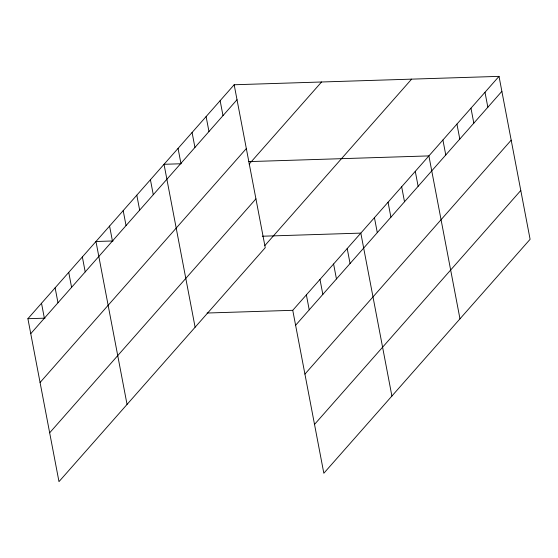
<?xml version="1.0" encoding="UTF-8"?>
<svg xmlns="http://www.w3.org/2000/svg" width="558" height="558" viewBox="0 0 558 558"><rect width="100%" height="100%" fill="white"/><g stroke="black" fill="none" stroke-linecap="round" stroke-linejoin="round"><path stroke-width="0.84" d="M234.165 84.76L265.245 247.689L58.981 481.631L27.9 318.702L234.165 84.76L499.019 76.369L530.1 239.298L323.835 473.24L292.755 310.311L499.019 76.369M30.753 333.663L237.017 99.722M40.071 382.495L246.329 148.554M249.168 164.101L321.568 81.991M49.669 432.806L255.927 198.864M264.911 245.527L411.616 79.138M295.614 325.272L501.872 91.331M304.926 374.104L511.191 140.163M314.524 424.415L520.788 190.473M181.169 163.752L164.031 164.296L195.112 327.232M248.868 161.611L428.893 155.905L459.973 318.841M113.107 240.958L95.969 241.495L127.05 404.431M262.274 236.229L360.824 233.111L391.904 396.04M27.9 318.702L45.038 318.158M207.067 313.024L292.755 310.311M484.993 92.272L487.845 107.241M470.966 108.182L473.819 123.144M456.939 124.092L459.799 139.054M442.913 140.002L445.772 154.964M415.278 171.348L418.13 186.309M401.662 186.791L404.515 201.752M388.047 202.226L390.907 217.195M374.439 217.669L377.292 232.63M347.209 248.547L350.061 263.516M333.593 263.99L336.453 278.951M319.985 279.425L322.838 294.394M306.37 294.868L309.223 309.829M220.138 100.663L222.991 115.632M206.111 116.573L208.964 131.535M192.085 132.483L194.937 147.445M178.058 148.393L180.911 163.355M150.423 179.739L153.276 194.7M136.808 195.181L139.66 210.143M123.192 210.617L126.045 225.585M109.577 226.06L112.437 241.021M82.354 256.938L85.207 271.899M68.739 272.381L71.591 287.342M55.123 287.816L57.983 302.785M41.515 303.259L44.368 318.22"/></g></svg>
